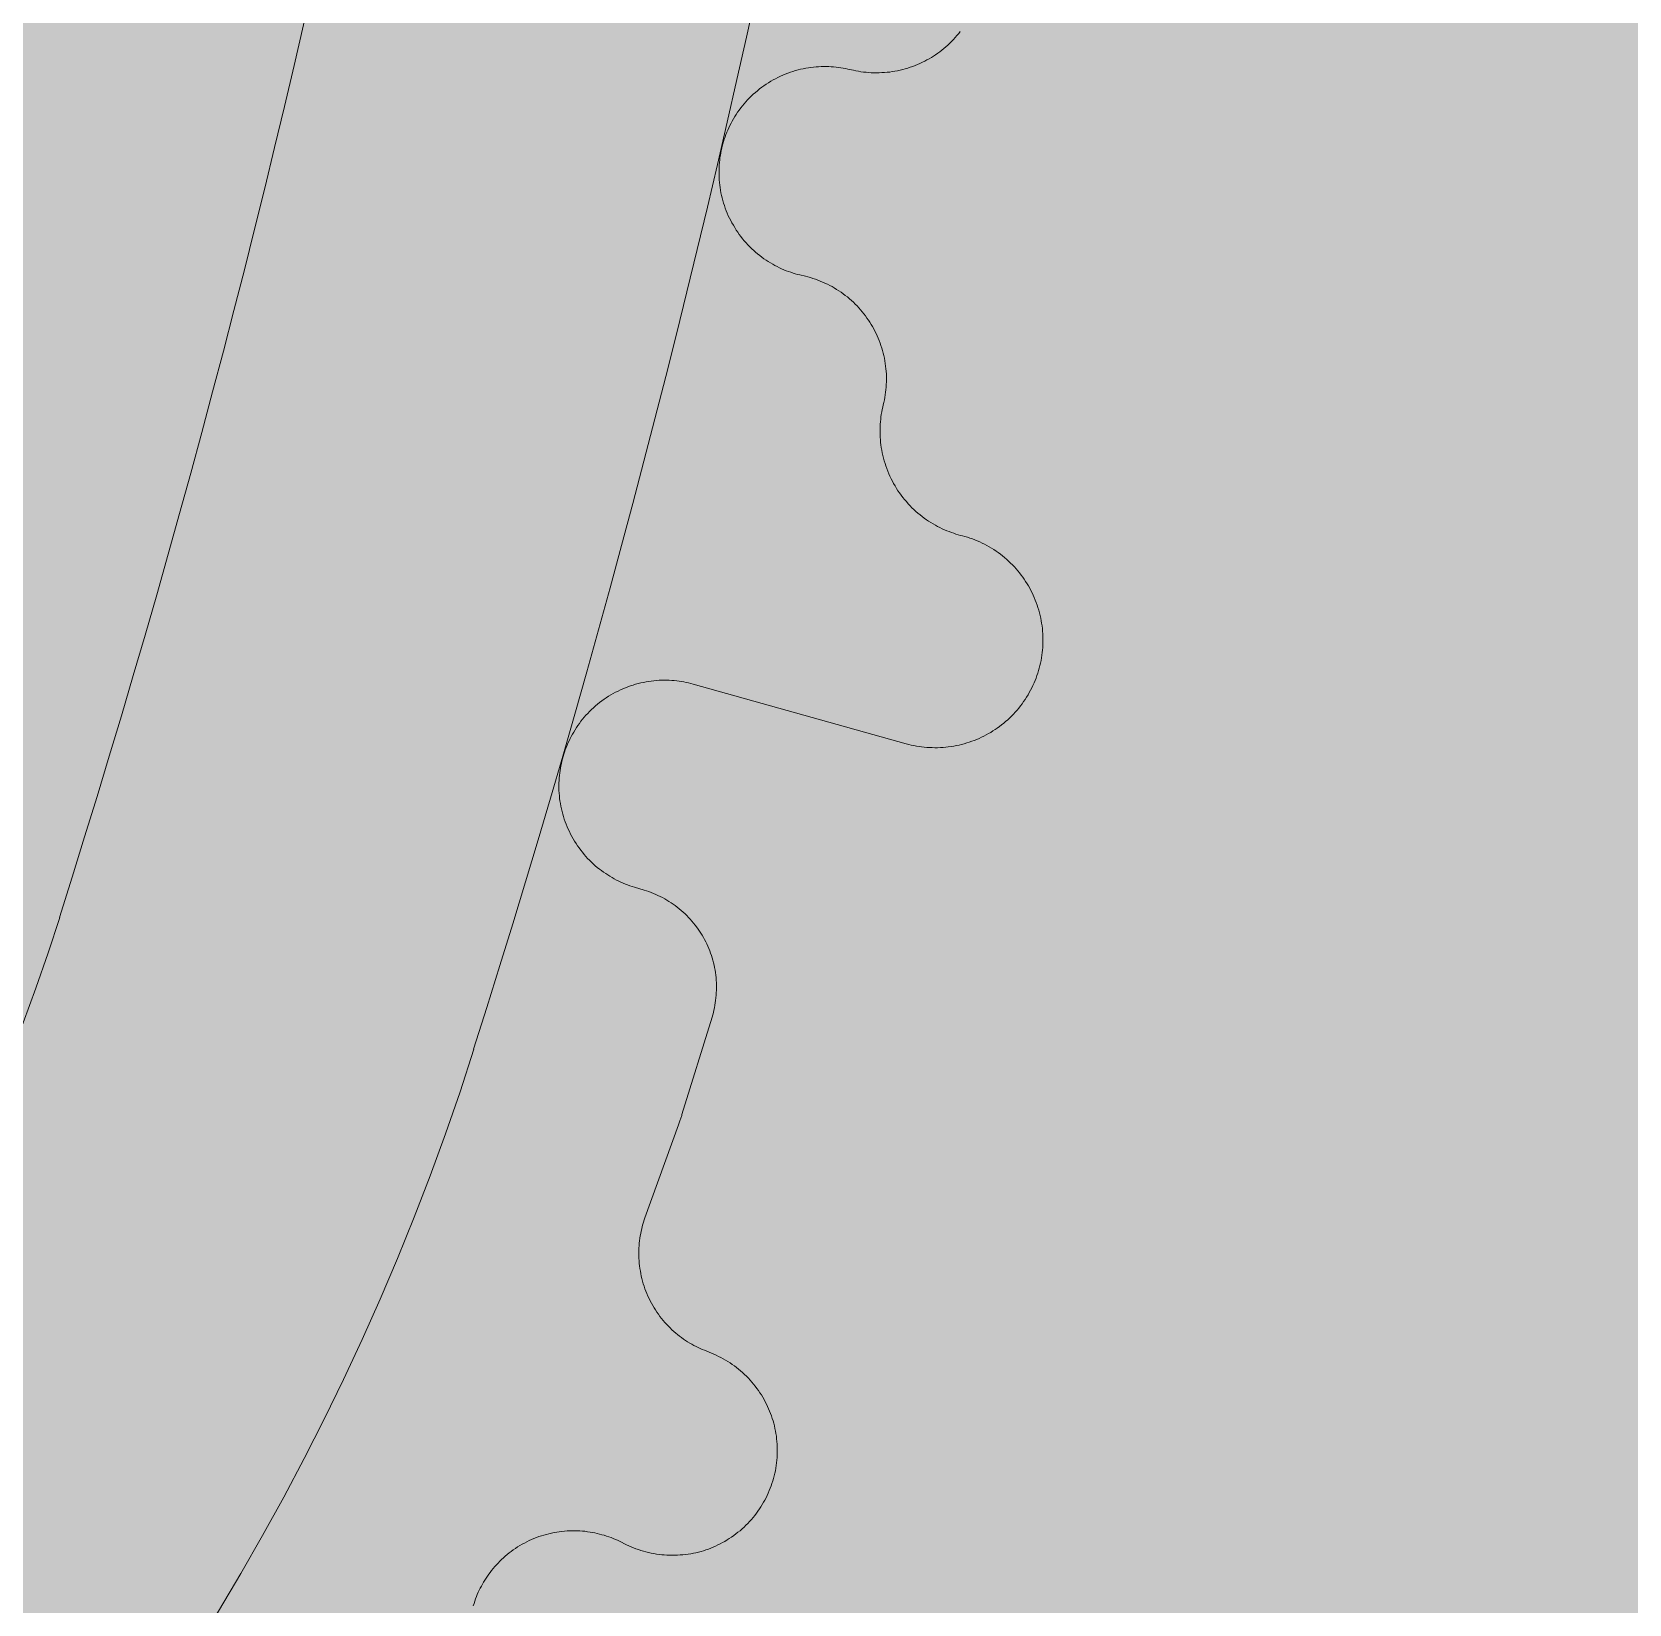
# Model space of a CAD drawing. Header units: millimetres. Extents: x 833941507 to 1669051331, y 817666127 to 1636299673.
# Drawn here: x 834548732.9 to 834548916.6, y 817985674.4 to 817985855.2 of the extents above; entities that cross this region are included whole.
import ezdxf

# ---------------------------------------------------------------- set-up
doc = ezdxf.new("R2010")
doc.units = ezdxf.units.MM
doc.header["$LTSCALE"] = 3
for name, color, linetype, lineweight in [('Hatch (LTC&CB)', 252, 'Continuous', 35), ('UAJ-23FLOR-h', 251, 'Continuous', 9), ('UAJ-42INFI', 1, 'Continuous', 18), ('UAJ-42INFI-h', 251, 'Continuous', 9)]:
    doc.layers.add(name, color=color, linetype=linetype, lineweight=lineweight)
doc.layers.add('UAJ-00XREF', color=7, linetype='Continuous')

# ---------------------------------------------------------------- blocks, each defined once
blk = doc.blocks.new('GBP-LTC-LB01')
at = {"layer": 'UAJ-23FLOR-h'}
h = blk.add_hatch(dxfattribs=at)
h.set_pattern_fill('EARTH,_O', color=256, scale=180, angle=45)
h.set_pattern_definition([(48.9989, (834576001.8, 818046085.3), (-112.727, 1612.5107), [1143, -1143]), (48.9989, (834575678.3, 818046366.6), (-112.727, 1612.5107), [1143, -1143]), (48.9989, (834575354.8, 818046647.8), (-112.727, 1612.5107), [1143, -1143]), (138.9989, (834575340.7, 818046849.3), (-1612.5107, -112.727), [1143, -1143]), (138.9989, (834575621.9, 818047172.8), (-1612.5107, -112.727), [1143, -1143]), (138.9989, (834575903.1, 818047496.3), (-1612.5107, -112.727), [1143, -1143])])
h.paths.add_polyline_path([(834572173.05, 818200349.17), (834310583.74, 818182062.08), (834331502.24, 817882831.69), (834364939.69, 817885169.23), (834473095.7, 818011283.6), (834480533.7, 818020120.4), (834485095.05, 818025709.55), (834491375.7, 818033619), (834497063.4, 818041013), (834493145.8, 818043678.7), (834512788.5, 818074029.25), (834518712.45, 818083675.25), (834526231.3, 818096325.1), (834534646.05, 818111073.05), (834545956, 818131981.3), (834557204.6, 818154198.8), (834564040, 818168496.8), (834570941.16, 818183576.43), (834578367.8, 818200696.3)])
h.paths.add_polyline_path([(834382131.31, 817956469.98), (834418268.73, 817958996.07), (834422062.41, 817963855.9), (834428403.04, 817964299.38), (834467239.2, 818010695.58), (834466445.21, 818021738.79), (834476097.72, 818035709.03), (834485267.1, 818048983.2), (834487014.89, 818051460.43), (834497268.33, 818067303.42), (834492893.38, 818129890.09), (834448056.59, 818126755.66), (834416896.58, 818105052.11), (834382061.37, 818080788.99), (834386167.45, 818022059.16), (834377588.38, 818021459.47)], flags=16)
edge = h.paths.add_edge_path(flags=16)
edge.add_line((834540292.29, 818142076.07), (834533466.32, 818141614.13))
edge.add_line((834533466.32, 818141614.13), (834523258.01, 818143862.71))
edge.add_line((834523258.01, 818143862.71), (834525896.87, 818155838.93))
edge.add_arc((834558382.43, 818267025.45), 115835.02, 237.2183981, 253.7131266, ccw=False)
edge.add_line((834495664.92, 818169638.25), (834498267.59, 818132356.98))
edge.add_line((834498267.59, 818132356.98), (834496346.42, 818130135.01))
edge.add_line((834496346.42, 818130135.01), (834492879.88, 818129892.67))
edge.add_line((834492879.88, 818129892.67), (834494229.58, 818110587.62))
edge.add_line((834494229.58, 818110587.62), (834496326.13, 818110708.38))
edge.add_line((834496326.13, 818110708.38), (834498420.21, 818080753.55))
edge.add_line((834498420.21, 818080753.55), (834498046.12, 818080727.4))
edge.add_line((834498046.12, 818080727.4), (834498254.52, 818077746.38))
edge.add_line((834498254.52, 818077746.38), (834503061.09, 818078082.4))
edge.add_line((834503061.09, 818078082.4), (834504979.52, 818081212.1))
edge.add_line((834504979.52, 818081212.1), (834509429.02, 818088470.93))
edge.add_line((834509429.02, 818088470.93), (834515217.16, 818097913.59))
edge.add_line((834515217.16, 818097913.59), (834526067.43, 818116415.54))
edge.add_line((834526067.43, 818116415.54), (834532489.2, 818127888.68))
edge.add_line((834532489.2, 818127888.68), (834534830.9, 818132146.3))
edge.add_line((834534830.9, 818132146.3), (834540292.29, 818142076.07))
h = blk.add_hatch(dxfattribs=at)
h.set_pattern_fill('EARTH,_O', color=256, scale=180, angle=45)
h.set_pattern_definition([(45.0000001, (-1082349.7, 54794.9), (-3e-06, 1616.4461018), [1143, -1143]), (45.0000001, (-1082652.8, 55098), (-3e-06, 1616.4461018), [1143, -1143]), (45.0000001, (-1082955.9, 55401.1), (-3e-06, 1616.4461018), [1143, -1143]), (135.0000001, (-1082955.9, 55603.1), (-1616.4461018, -3e-06), [1143, -1143]), (135.0000001, (-1082652.8, 55906.2), (-1616.4461018, -3e-06), [1143, -1143]), (135.0000001, (-1082349.7, 56209.3), (-1616.4461018, -3e-06), [1143, -1143])])
h.paths.add_polyline_path([(834669469.25, 818015499.17), (834651080.82, 818014213.79), (834651091.33, 818014066.03), (834669479.76, 818015351.52)], flags=16)
edge = h.paths.add_edge_path()
edge.add_arc((834611763.61, 818123015.07), 22001.28, 94.000719, 118.688683)
edge.add_line((834601201.89, 818142315.5), (834593918.34, 818141228.38))
edge.add_arc((834611768.4, 818123014.03), 25502.69, 93.997159, 134.421275, ccw=False)
edge.add_line((834609990.68, 818148454.69), (834618164.36, 818149025.84))
edge.add_line((834618164.36, 818149025.84), (834618408.29, 818145534.91))
edge.add_line((834618408.29, 818145534.91), (834616365.41, 818145392.16))
edge.add_line((834616365.41, 818145392.16), (834616609.39, 818141900.69))
edge.add_line((834616609.39, 818141900.69), (834611621.55, 818141552.15))
edge.add_line((834611621.55, 818141552.15), (834611377.61, 818145043.07))
edge.add_line((834611377.61, 818145043.07), (834610228.61, 818144962.74))
h.paths.add_polyline_path([(834673232.94, 818197365.88), (834607546.49, 818192773.89), (834599172.5, 818174435.3), (834588349.1, 818152374.5), (834578621.55, 818133890.65), (834568418.3, 818115665.3), (834556456.7, 818095618.3), (834546606.4, 818080041.6), (834532219.3, 818058623.75), (834523692.15, 818046595.75), (834515683.5, 818035708.5), (834508244.2, 818025929.9), (834500656.3, 818016266.1), (834489786.8, 818002934.1), (834483448.3, 817995421.3), (834478637.6, 817989841.7), (834458453.75, 817967379.3), (834441506.5, 817949096.36), (834383075.75, 817886437.08), (834482026.69, 817893354.51), (834551919.04, 817920008.6), (834634905.13, 817930637.13), (834634023, 817939309.35), (834633770.07, 817941795.89), (834633577.69, 817943687.02), (834508697.04, 817930983.61), (834507053.46, 817930191.44), (834506409.46, 817939426.96), (834507656.94, 817945566.73), (834503417.08, 818006767.03), (834503064.37, 818011762.67), (834514052.91, 818025791.94), (834520784.65, 818034889.35), (834526318.86, 818042436.94), (834532381.69, 818050705.63), (834536345.72, 818056472.68), (834542258.41, 818065225.62), (834550405.86, 818077286.91), (834561579, 818095001.96), (834574522.66, 818117080.03), (834587768.88, 818140310.21), (834609774.13, 818143594.98), (834610001.97, 818140335.89), (834634252.54, 818142031.47), (834636806.9, 818105492.47), (834642791.48, 818105913.75), (834646278.56, 818056032.58), (834640293.17, 818055614.16), (834643382.34, 818011424.91), (834641138.41, 818011267.96), (834645775.78, 817944927.87), (834639048.36, 817944243.52), (834640362.12, 817931328.11), (834651070.39, 817932706.91), (834650587.67, 817936476.13), (834685105.74, 817940896.86), (834685588.46, 817937127.64), (834691373.79, 817937868.57)])
blk = doc.blocks.new('inf_010')
at = {"layer": 'UAJ-42INFI'}
for points in [[(889561293.77, 757795044.72), (889561293.57, 757795044.5), (889561293.36, 757795044.28), (889561293.14, 757795044.06), (889561292.92, 757795043.86), (889561292.7, 757795043.65), (889561292.47, 757795043.46), (889561292.24, 757795043.27), (889561292, 757795043.08), (889561291.76, 757795042.91), (889561291.52, 757795042.73), (889561291.27, 757795042.57), (889561291.02, 757795042.41), (889561290.76, 757795042.26), (889561290.51, 757795042.12), (889561290.25, 757795041.98), (889561289.99, 757795041.85), (889561289.72, 757795041.72), (889561289.45, 757795041.6), (889561289.17, 757795041.49), (889561288.89, 757795041.38), (889561288.61, 757795041.28), (889561288.32, 757795041.19), (889561288.03, 757795041.1), (889561287.74, 757795041.02), (889561287.45, 757795040.95), (889561287.15, 757795040.88), (889561286.86, 757795040.82), (889561286.56, 757795040.77), (889561286.25, 757795040.73), (889561285.95, 757795040.69), (889561285.65, 757795040.66), (889561285.35, 757795040.64), (889561285.04, 757795040.63), (889561284.74, 757795040.62), (889561284.43, 757795040.63), (889561284.13, 757795040.64), (889561283.83, 757795040.65), (889561283.53, 757795040.68), (889561283.23, 757795040.71), (889561282.93, 757795040.75), (889561282.64, 757795040.8), (889561282.34, 757795040.85), (889561282.05, 757795040.91), (889561281.77, 757795040.98), (889561281.48, 757795041.05), (889561281.2, 757795041.13)], [(889561280.56, 757795041.32), (889561280.3, 757795041.39), (889561280.04, 757795041.46), (889561279.77, 757795041.53), (889561279.5, 757795041.58), (889561279.23, 757795041.64), (889561278.95, 757795041.68), (889561278.67, 757795041.72), (889561278.39, 757795041.76), (889561278.1, 757795041.78), (889561277.81, 757795041.8), (889561277.52, 757795041.82), (889561277.23, 757795041.82), (889561276.94, 757795041.82), (889561276.64, 757795041.82), (889561276.34, 757795041.8), (889561276.05, 757795041.78), (889561275.75, 757795041.75), (889561275.45, 757795041.71), (889561275.15, 757795041.67), (889561274.85, 757795041.62), (889561274.55, 757795041.56), (889561274.25, 757795041.49), (889561273.95, 757795041.41), (889561273.65, 757795041.33), (889561273.35, 757795041.24), (889561273.06, 757795041.14), (889561272.77, 757795041.03), (889561272.48, 757795040.92), (889561272.19, 757795040.79), (889561271.9, 757795040.67), (889561271.62, 757795040.53), (889561271.35, 757795040.38), (889561271.07, 757795040.23), (889561270.8, 757795040.07), (889561270.54, 757795039.91), (889561270.28, 757795039.74), (889561270.02, 757795039.56), (889561269.77, 757795039.38), (889561269.52, 757795039.19), (889561269.28, 757795038.99), (889561269.05, 757795038.79), (889561268.82, 757795038.58), (889561268.6, 757795038.37), (889561268.38, 757795038.15), (889561268.17, 757795037.93), (889561267.97, 757795037.71), (889561267.77, 757795037.48), (889561267.58, 757795037.25), (889561267.4, 757795037.01), (889561267.22, 757795036.77), (889561267.05, 757795036.53), (889561266.89, 757795036.28), (889561266.73, 757795036.03), (889561266.58, 757795035.79), (889561266.44, 757795035.53), (889561266.3, 757795035.28), (889561266.17, 757795035.03), (889561266.05, 757795034.77), (889561265.94, 757795034.52), (889561265.83, 757795034.26), (889561265.73, 757795034), (889561265.63, 757795033.75), (889561265.54, 757795033.49), (889561265.46, 757795033.24), (889561265.39, 757795032.98), (889561265.32, 757795032.72), (889561265.25, 757795032.45), (889561265.19, 757795032.18), (889561265.14, 757795031.91), (889561265.09, 757795031.63), (889561265.04, 757795031.35), (889561265.01, 757795031.07), (889561264.98, 757795030.79), (889561264.96, 757795030.5), (889561264.94, 757795030.21), (889561264.93, 757795029.92), (889561264.93, 757795029.62), (889561264.93, 757795029.33), (889561264.94, 757795029.03), (889561264.96, 757795028.73), (889561264.99, 757795028.43), (889561265.02, 757795028.13), (889561265.07, 757795027.83), (889561265.12, 757795027.53), (889561265.17, 757795027.23), (889561265.24, 757795026.93), (889561265.31, 757795026.63), (889561265.39, 757795026.33), (889561265.48, 757795026.03), (889561265.58, 757795025.74), (889561265.68, 757795025.44), (889561265.79, 757795025.15), (889561265.91, 757795024.86), (889561266.04, 757795024.58), (889561266.18, 757795024.3), (889561266.32, 757795024.02), (889561266.47, 757795023.74), (889561266.62, 757795023.47), (889561266.78, 757795023.2), (889561266.95, 757795022.94), (889561267.13, 757795022.68), (889561267.31, 757795022.43), (889561267.5, 757795022.18), (889561267.69, 757795021.94), (889561267.89, 757795021.71), (889561268.1, 757795021.47), (889561268.31, 757795021.25), (889561268.52, 757795021.03), (889561268.74, 757795020.82), (889561268.96, 757795020.61), (889561269.19, 757795020.41), (889561269.42, 757795020.22), (889561269.66, 757795020.04), (889561269.9, 757795019.86), (889561270.14, 757795019.69), (889561270.38, 757795019.52), (889561270.63, 757795019.36), (889561270.87, 757795019.21), (889561271.12, 757795019.07), (889561271.37, 757795018.93), (889561271.63, 757795018.8), (889561271.88, 757795018.67), (889561272.14, 757795018.56), (889561272.39, 757795018.45), (889561272.65, 757795018.34), (889561272.9, 757795018.25), (889561273.16, 757795018.15), (889561273.41, 757795018.07)], [(889561281.2, 757795041.13), (889561280.56, 757795041.32)], [(889561273.41, 757795018.07), (889561274.05, 757795017.87)], [(889561274.05, 757795017.87), (889561274.33, 757795017.78), (889561274.61, 757795017.68), (889561274.88, 757795017.57), (889561275.16, 757795017.46), (889561275.43, 757795017.34), (889561275.7, 757795017.21), (889561275.97, 757795017.07), (889561276.23, 757795016.93), (889561276.5, 757795016.78), (889561276.76, 757795016.63), (889561277.01, 757795016.47), (889561277.26, 757795016.3), (889561277.51, 757795016.12), (889561277.76, 757795015.94), (889561278, 757795015.75), (889561278.23, 757795015.56), (889561278.46, 757795015.36), (889561278.69, 757795015.16), (889561278.91, 757795014.95), (889561279.12, 757795014.73), (889561279.33, 757795014.51), (889561279.53, 757795014.28), (889561279.73, 757795014.05), (889561279.92, 757795013.82), (889561280.1, 757795013.58), (889561280.28, 757795013.34), (889561280.45, 757795013.09), (889561280.61, 757795012.85), (889561280.77, 757795012.59), (889561280.92, 757795012.34), (889561281.06, 757795012.08), (889561281.2, 757795011.82), (889561281.33, 757795011.56), (889561281.46, 757795011.29), (889561281.58, 757795011.02), (889561281.69, 757795010.75), (889561281.79, 757795010.47), (889561281.89, 757795010.19), (889561281.99, 757795009.9), (889561282.07, 757795009.61), (889561282.15, 757795009.32), (889561282.23, 757795009.03), (889561282.29, 757795008.73), (889561282.35, 757795008.44), (889561282.4, 757795008.14), (889561282.44, 757795007.84), (889561282.48, 757795007.53), (889561282.5, 757795007.23), (889561282.52, 757795006.93), (889561282.54, 757795006.62), (889561282.54, 757795006.32), (889561282.54, 757795006.01), (889561282.53, 757795005.71), (889561282.51, 757795005.41), (889561282.49, 757795005.11), (889561282.45, 757795004.81), (889561282.41, 757795004.51), (889561282.37, 757795004.21), (889561282.31, 757795003.92), (889561282.25, 757795003.63), (889561282.18, 757795003.34), (889561282.11, 757795003.05), (889561282.03, 757795002.77), (889561281.94, 757795002.49)], [(889561281.94, 757795002.49), (889561281.86, 757795002.23), (889561281.78, 757795001.96), (889561281.71, 757795001.69), (889561281.64, 757795001.42), (889561281.58, 757795001.14), (889561281.53, 757795000.86), (889561281.48, 757795000.58), (889561281.44, 757795000.29), (889561281.4, 757795000), (889561281.37, 757794999.71), (889561281.35, 757794999.42), (889561281.34, 757794999.12), (889561281.33, 757794998.82), (889561281.33, 757794998.52), (889561281.33, 757794998.21), (889561281.35, 757794997.91), (889561281.37, 757794997.6), (889561281.4, 757794997.3), (889561281.44, 757794996.99), (889561281.48, 757794996.68), (889561281.54, 757794996.38), (889561281.6, 757794996.07), (889561281.67, 757794995.76), (889561281.74, 757794995.46), (889561281.83, 757794995.15), (889561281.92, 757794994.85), (889561282.02, 757794994.55), (889561282.13, 757794994.25), (889561282.25, 757794993.96), (889561282.37, 757794993.66), (889561282.5, 757794993.37), (889561282.64, 757794993.09), (889561282.79, 757794992.8), (889561282.94, 757794992.52), (889561283.1, 757794992.25), (889561283.27, 757794991.98), (889561283.45, 757794991.71), (889561283.63, 757794991.45), (889561283.81, 757794991.2), (889561284.01, 757794990.95), (889561284.2, 757794990.7), (889561284.41, 757794990.46), (889561284.62, 757794990.23), (889561284.83, 757794990.01), (889561285.05, 757794989.79), (889561285.28, 757794989.57), (889561285.5, 757794989.37), (889561285.74, 757794989.17), (889561285.97, 757794988.97), (889561286.21, 757794988.79), (889561286.45, 757794988.61), (889561286.7, 757794988.43), (889561286.95, 757794988.27), (889561287.19, 757794988.11), (889561287.45, 757794987.96), (889561287.7, 757794987.81), (889561287.96, 757794987.67), (889561288.21, 757794987.54), (889561288.47, 757794987.42), (889561288.73, 757794987.3), (889561288.99, 757794987.19), (889561289.24, 757794987.09), (889561289.5, 757794986.99), (889561289.76, 757794986.9)], [(889561289.97, 757794986.83), (889561290.25, 757794986.73), (889561290.53, 757794986.63), (889561290.81, 757794986.51), (889561291.09, 757794986.39), (889561291.37, 757794986.26), (889561291.64, 757794986.13), (889561291.91, 757794985.99), (889561292.18, 757794985.84), (889561292.44, 757794985.68), (889561292.7, 757794985.52), (889561292.96, 757794985.35), (889561293.21, 757794985.17), (889561293.46, 757794984.99), (889561293.71, 757794984.8), (889561293.95, 757794984.61), (889561294.19, 757794984.41), (889561294.42, 757794984.2), (889561294.64, 757794983.99), (889561294.86, 757794983.77), (889561295.07, 757794983.54), (889561295.28, 757794983.32), (889561295.48, 757794983.08), (889561295.68, 757794982.84), (889561295.87, 757794982.6), (889561296.05, 757794982.36), (889561296.23, 757794982.11), (889561296.4, 757794981.85), (889561296.56, 757794981.6), (889561296.72, 757794981.34), (889561296.86, 757794981.08), (889561297.01, 757794980.81), (889561297.14, 757794980.55), (889561297.27, 757794980.28), (889561297.39, 757794980), (889561297.51, 757794979.72), (889561297.62, 757794979.44), (889561297.72, 757794979.16), (889561297.82, 757794978.87), (889561297.91, 757794978.58), (889561297.99, 757794978.28), (889561298.06, 757794977.98), (889561298.13, 757794977.68), (889561298.19, 757794977.38), (889561298.25, 757794977.08), (889561298.29, 757794976.77), (889561298.33, 757794976.46), (889561298.36, 757794976.16), (889561298.38, 757794975.85), (889561298.4, 757794975.54), (889561298.41, 757794975.23), (889561298.41, 757794974.92), (889561298.4, 757794974.61), (889561298.38, 757794974.3), (889561298.36, 757794973.99), (889561298.33, 757794973.69), (889561298.29, 757794973.38), (889561298.24, 757794973.08), (889561298.19, 757794972.78), (889561298.13, 757794972.48), (889561298.06, 757794972.18), (889561297.99, 757794971.89), (889561297.91, 757794971.6), (889561297.82, 757794971.31), (889561297.72, 757794971.03), (889561297.62, 757794970.75), (889561297.51, 757794970.47), (889561297.4, 757794970.19), (889561297.28, 757794969.92), (889561297.14, 757794969.64), (889561297.01, 757794969.37), (889561296.86, 757794969.1), (889561296.71, 757794968.83), (889561296.55, 757794968.57), (889561296.39, 757794968.31), (889561296.22, 757794968.06), (889561296.04, 757794967.8), (889561295.85, 757794967.56), (889561295.66, 757794967.31), (889561295.46, 757794967.07), (889561295.26, 757794966.84), (889561295.05, 757794966.61), (889561294.84, 757794966.39), (889561294.62, 757794966.17), (889561294.39, 757794965.96), (889561294.16, 757794965.75), (889561293.93, 757794965.55), (889561293.69, 757794965.36), (889561293.44, 757794965.17), (889561293.2, 757794964.99), (889561292.94, 757794964.82), (889561292.69, 757794964.65), (889561292.43, 757794964.49), (889561292.17, 757794964.34), (889561291.91, 757794964.19), (889561291.64, 757794964.05), (889561291.38, 757794963.92), (889561291.1, 757794963.79), (889561290.83, 757794963.67), (889561290.55, 757794963.56), (889561290.27, 757794963.45), (889561289.98, 757794963.35), (889561289.69, 757794963.26), (889561289.4, 757794963.17), (889561289.1, 757794963.09), (889561288.8, 757794963.02), (889561288.5, 757794962.95), (889561288.2, 757794962.89), (889561287.9, 757794962.84), (889561287.59, 757794962.8), (889561287.28, 757794962.77), (889561286.97, 757794962.74), (889561286.66, 757794962.72), (889561286.36, 757794962.7), (889561286.05, 757794962.7), (889561285.74, 757794962.7), (889561285.43, 757794962.71), (889561285.12, 757794962.73), (889561284.81, 757794962.76), (889561284.51, 757794962.79), (889561284.2, 757794962.83), (889561283.9, 757794962.88), (889561283.6, 757794962.94), (889561283.3, 757794963), (889561283.01, 757794963.07), (889561282.71, 757794963.15), (889561282.42, 757794963.23), (889561282.14, 757794963.32), (889561281.86, 757794963.42)], [(889561289.76, 757794986.9), (889561289.97, 757794986.83)], [(889561257.89, 757794971.97), (889561257.63, 757794972.06), (889561257.38, 757794972.14), (889561257.11, 757794972.22), (889561256.85, 757794972.29), (889561256.58, 757794972.36), (889561256.3, 757794972.42), (889561256.03, 757794972.47), (889561255.75, 757794972.52), (889561255.46, 757794972.56), (889561255.18, 757794972.6), (889561254.89, 757794972.63), (889561254.6, 757794972.65), (889561254.3, 757794972.67), (889561254.01, 757794972.68), (889561253.71, 757794972.68), (889561253.41, 757794972.67), (889561253.11, 757794972.66), (889561252.81, 757794972.64), (889561252.5, 757794972.61), (889561252.2, 757794972.57), (889561251.9, 757794972.53), (889561251.6, 757794972.48), (889561251.29, 757794972.42), (889561250.99, 757794972.35), (889561250.69, 757794972.27), (889561250.39, 757794972.19), (889561250.09, 757794972.1), (889561249.8, 757794972), (889561249.5, 757794971.89), (889561249.21, 757794971.78), (889561248.93, 757794971.66), (889561248.64, 757794971.53), (889561248.36, 757794971.39), (889561248.08, 757794971.25), (889561247.81, 757794971.1), (889561247.54, 757794970.94), (889561247.27, 757794970.78), (889561247.01, 757794970.61), (889561246.76, 757794970.43), (889561246.51, 757794970.25), (889561246.26, 757794970.06), (889561246.02, 757794969.86), (889561245.79, 757794969.67), (889561245.56, 757794969.46), (889561245.34, 757794969.25), (889561245.12, 757794969.04), (889561244.91, 757794968.82), (889561244.71, 757794968.6), (889561244.52, 757794968.37), (889561244.33, 757794968.14), (889561244.14, 757794967.91), (889561243.97, 757794967.67), (889561243.8, 757794967.43), (889561243.64, 757794967.19), (889561243.48, 757794966.95), (889561243.33, 757794966.7), (889561243.19, 757794966.46), (889561243.05, 757794966.21), (889561242.93, 757794965.96), (889561242.8, 757794965.71), (889561242.69, 757794965.46), (889561242.58, 757794965.21), (889561242.48, 757794964.96), (889561242.38, 757794964.71), (889561242.29, 757794964.45), (889561242.21, 757794964.19), (889561242.13, 757794963.93), (889561242.06, 757794963.67), (889561241.99, 757794963.4), (889561241.92, 757794963.13), (889561241.87, 757794962.85), (889561241.81, 757794962.57), (889561241.77, 757794962.29), (889561241.73, 757794962), (889561241.7, 757794961.71), (889561241.67, 757794961.42), (889561241.66, 757794961.13), (889561241.64, 757794960.83), (889561241.64, 757794960.53), (889561241.64, 757794960.23), (889561241.65, 757794959.93), (889561241.67, 757794959.63), (889561241.7, 757794959.33), (889561241.73, 757794959.02), (889561241.77, 757794958.72), (889561241.82, 757794958.42), (889561241.88, 757794958.11), (889561241.94, 757794957.81), (889561242.02, 757794957.51), (889561242.1, 757794957.21), (889561242.19, 757794956.91), (889561242.28, 757794956.62), (889561242.39, 757794956.32), (889561242.5, 757794956.03), (889561242.62, 757794955.74), (889561242.74, 757794955.45), (889561242.88, 757794955.17), (889561243.02, 757794954.89), (889561243.17, 757794954.62), (889561243.32, 757794954.35), (889561243.48, 757794954.08), (889561243.65, 757794953.82), (889561243.83, 757794953.56), (889561244.01, 757794953.31), (889561244.19, 757794953.06), (889561244.38, 757794952.82), (889561244.58, 757794952.59), (889561244.78, 757794952.36), (889561244.99, 757794952.13), (889561245.2, 757794951.91), (889561245.42, 757794951.7), (889561245.64, 757794951.5), (889561245.87, 757794951.3), (889561246.09, 757794951.11), (889561246.33, 757794950.92), (889561246.56, 757794950.75), (889561246.8, 757794950.58), (889561247.04, 757794950.41), (889561247.28, 757794950.25), (889561247.52, 757794950.1), (889561247.77, 757794949.96), (889561248.01, 757794949.82), (889561248.26, 757794949.69), (889561248.51, 757794949.57), (889561248.76, 757794949.45), (889561249.01, 757794949.34), (889561249.26, 757794949.23), (889561249.51, 757794949.14)], [(889561281.86, 757794963.42), (889561257.89, 757794971.97)], [(889561249.51, 757794949.14), (889561250.61, 757794948.72)], [(889561250.61, 757794948.72), (889561250.87, 757794948.62), (889561251.13, 757794948.51), (889561251.39, 757794948.4), (889561251.65, 757794948.27), (889561251.9, 757794948.14), (889561252.15, 757794948.01), (889561252.4, 757794947.86), (889561252.65, 757794947.72), (889561252.9, 757794947.56), (889561253.14, 757794947.4), (889561253.37, 757794947.23), (889561253.61, 757794947.05), (889561253.83, 757794946.87), (889561254.06, 757794946.69), (889561254.28, 757794946.5), (889561254.49, 757794946.3), (889561254.7, 757794946.1), (889561254.91, 757794945.89), (889561255.11, 757794945.68), (889561255.3, 757794945.46), (889561255.49, 757794945.24), (889561255.67, 757794945.01), (889561255.85, 757794944.78), (889561256.02, 757794944.55), (889561256.18, 757794944.31), (889561256.34, 757794944.07), (889561256.49, 757794943.82), (889561256.63, 757794943.58), (889561256.77, 757794943.33), (889561256.9, 757794943.08), (889561257.03, 757794942.82), (889561257.15, 757794942.57), (889561257.26, 757794942.31), (889561257.36, 757794942.05), (889561257.46, 757794941.78), (889561257.56, 757794941.51), (889561257.65, 757794941.24), (889561257.73, 757794940.96), (889561257.8, 757794940.69), (889561257.87, 757794940.41), (889561257.93, 757794940.12), (889561257.98, 757794939.84), (889561258.03, 757794939.55), (889561258.07, 757794939.26), (889561258.1, 757794938.97), (889561258.13, 757794938.68), (889561258.15, 757794938.39), (889561258.16, 757794938.1), (889561258.16, 757794937.81), (889561258.16, 757794937.52), (889561258.15, 757794937.23), (889561258.13, 757794936.94), (889561258.11, 757794936.65), (889561258.07, 757794936.36), (889561258.03, 757794936.07), (889561257.99, 757794935.78), (889561257.93, 757794935.5), (889561257.87, 757794935.22), (889561257.81, 757794934.94), (889561257.73, 757794934.66), (889561257.65, 757794934.39), (889561257.57, 757794934.12), (889561257.48, 757794933.85), (889561257.38, 757794933.59)], [(889561257.38, 757794933.59), (889561253.15, 757794922.67)], [(889561253.11, 757794922.55), (889561252.86, 757794921.94)], [(889561253.15, 757794922.67), (889561253.11, 757794922.55)], [(889561252.68, 757794921.51), (889561248.08, 757794911.11)], [(889561252.86, 757794921.94), (889561252.78, 757794921.73), (889561252.68, 757794921.51)], [(889561248.08, 757794911.11), (889561247.98, 757794910.87), (889561247.88, 757794910.63), (889561247.79, 757794910.38), (889561247.7, 757794910.12), (889561247.61, 757794909.87), (889561247.53, 757794909.6), (889561247.46, 757794909.34), (889561247.39, 757794909.07), (889561247.33, 757794908.8), (889561247.27, 757794908.52), (889561247.22, 757794908.25), (889561247.18, 757794907.96), (889561247.14, 757794907.68), (889561247.11, 757794907.39), (889561247.09, 757794907.11), (889561247.07, 757794906.82), (889561247.06, 757794906.52), (889561247.06, 757794906.23), (889561247.06, 757794905.93), (889561247.07, 757794905.64), (889561247.09, 757794905.34), (889561247.12, 757794905.04), (889561247.15, 757794904.75), (889561247.19, 757794904.45), (889561247.24, 757794904.15), (889561247.29, 757794903.86), (889561247.36, 757794903.56), (889561247.43, 757794903.27), (889561247.51, 757794902.97), (889561247.59, 757794902.68), (889561247.69, 757794902.4), (889561247.79, 757794902.11), (889561247.9, 757794901.83), (889561248.01, 757794901.54), (889561248.13, 757794901.27), (889561248.26, 757794900.99), (889561248.4, 757794900.72), (889561248.54, 757794900.46), (889561248.69, 757794900.19), (889561248.84, 757794899.94), (889561249, 757794899.68), (889561249.17, 757794899.43), (889561249.34, 757794899.19), (889561249.52, 757794898.95), (889561249.7, 757794898.72), (889561249.89, 757794898.49), (889561250.08, 757794898.27), (889561250.28, 757794898.05), (889561250.48, 757794897.84), (889561250.68, 757794897.64), (889561250.89, 757794897.44), (889561251.1, 757794897.24), (889561251.32, 757794897.06), (889561251.54, 757794896.88), (889561251.76, 757794896.7), (889561251.98, 757794896.54), (889561252.21, 757794896.38), (889561252.44, 757794896.22), (889561252.66, 757794896.07), (889561252.9, 757794895.93), (889561253.13, 757794895.8), (889561253.36, 757794895.67), (889561253.59, 757794895.54), (889561253.83, 757794895.43)], [(889561254.63, 757794895.04), (889561254.9, 757794894.9), (889561255.16, 757794894.76), (889561255.42, 757794894.62), (889561255.67, 757794894.46), (889561255.93, 757794894.3), (889561256.18, 757794894.14), (889561256.43, 757794893.96), (889561256.67, 757794893.78), (889561256.91, 757794893.59), (889561257.15, 757794893.4), (889561257.38, 757794893.2), (889561257.6, 757794892.99), (889561257.82, 757794892.78), (889561258.04, 757794892.56), (889561258.25, 757794892.34), (889561258.45, 757794892.11), (889561258.65, 757794891.88), (889561258.84, 757794891.64), (889561259.03, 757794891.4), (889561259.21, 757794891.15), (889561259.38, 757794890.9), (889561259.55, 757794890.64), (889561259.71, 757794890.38), (889561259.86, 757794890.12), (889561260.01, 757794889.85), (889561260.15, 757794889.58), (889561260.28, 757794889.31), (889561260.4, 757794889.04), (889561260.52, 757794888.76), (889561260.63, 757794888.49), (889561260.73, 757794888.21), (889561260.83, 757794887.93), (889561260.92, 757794887.65), (889561261, 757794887.36), (889561261.07, 757794887.07), (889561261.14, 757794886.78), (889561261.2, 757794886.49), (889561261.26, 757794886.19), (889561261.3, 757794885.89), (889561261.34, 757794885.59), (889561261.37, 757794885.29), (889561261.4, 757794884.98), (889561261.41, 757794884.68), (889561261.42, 757794884.37), (889561261.42, 757794884.07), (889561261.42, 757794883.76), (889561261.4, 757794883.45), (889561261.38, 757794883.15), (889561261.35, 757794882.84), (889561261.31, 757794882.54), (889561261.26, 757794882.23), (889561261.21, 757794881.93), (889561261.15, 757794881.63), (889561261.08, 757794881.34), (889561261.01, 757794881.04), (889561260.92, 757794880.75), (889561260.83, 757794880.46), (889561260.74, 757794880.17), (889561260.63, 757794879.89), (889561260.52, 757794879.61), (889561260.4, 757794879.33), (889561260.28, 757794879.06), (889561260.15, 757794878.8), (889561260.02, 757794878.53), (889561259.87, 757794878.27), (889561259.73, 757794878.02), (889561259.57, 757794877.76), (889561259.41, 757794877.51), (889561259.24, 757794877.26), (889561259.06, 757794877.02), (889561258.88, 757794876.78), (889561258.69, 757794876.54), (889561258.49, 757794876.31), (889561258.29, 757794876.08), (889561258.08, 757794875.86), (889561257.87, 757794875.64), (889561257.65, 757794875.42), (889561257.42, 757794875.22), (889561257.19, 757794875.01), (889561256.96, 757794874.82), (889561256.72, 757794874.63), (889561256.47, 757794874.44), (889561256.22, 757794874.27), (889561255.97, 757794874.1), (889561255.71, 757794873.93), (889561255.45, 757794873.77), (889561255.18, 757794873.62), (889561254.91, 757794873.48), (889561254.64, 757794873.34), (889561254.37, 757794873.21), (889561254.09, 757794873.09), (889561253.82, 757794872.98), (889561253.54, 757794872.87), (889561253.26, 757794872.77), (889561252.97, 757794872.68), (889561252.69, 757794872.59), (889561252.41, 757794872.52), (889561252.12, 757794872.44), (889561251.83, 757794872.38), (889561251.53, 757794872.32), (889561251.24, 757794872.27), (889561250.94, 757794872.23), (889561250.64, 757794872.19), (889561250.34, 757794872.16), (889561250.03, 757794872.14), (889561249.73, 757794872.13), (889561249.42, 757794872.13), (889561249.12, 757794872.13), (889561248.81, 757794872.14), (889561248.51, 757794872.16), (889561248.2, 757794872.18), (889561247.89, 757794872.21), (889561247.59, 757794872.26), (889561247.29, 757794872.31), (889561246.99, 757794872.36), (889561246.69, 757794872.43), (889561246.39, 757794872.5), (889561246.09, 757794872.58), (889561245.8, 757794872.66), (889561245.51, 757794872.76), (889561245.23, 757794872.86), (889561244.94, 757794872.96), (889561244.66, 757794873.08), (889561244.39, 757794873.2), (889561244.12, 757794873.32), (889561243.85, 757794873.46), (889561243.59, 757794873.6), (889561243.33, 757794873.74)], [(889561253.83, 757794895.43), (889561254.63, 757794895.04)], [(889561242.56, 757794874.19), (889561242.33, 757794874.32), (889561242.1, 757794874.44), (889561241.86, 757794874.56), (889561241.62, 757794874.68), (889561241.37, 757794874.79), (889561241.12, 757794874.9), (889561240.86, 757794875), (889561240.6, 757794875.09), (889561240.34, 757794875.18), (889561240.07, 757794875.27), (889561239.8, 757794875.35), (889561239.53, 757794875.42), (889561239.25, 757794875.49), (889561238.97, 757794875.55), (889561238.68, 757794875.61), (889561238.39, 757794875.66), (889561238.11, 757794875.7), (889561237.81, 757794875.73), (889561237.52, 757794875.76), (889561237.22, 757794875.78), (889561236.93, 757794875.79), (889561236.63, 757794875.8), (889561236.33, 757794875.8), (889561236.03, 757794875.79), (889561235.73, 757794875.77), (889561235.43, 757794875.75), (889561235.13, 757794875.72), (889561234.83, 757794875.68), (889561234.53, 757794875.63), (889561234.23, 757794875.57), (889561233.93, 757794875.51), (889561233.64, 757794875.44), (889561233.34, 757794875.37), (889561233.05, 757794875.28), (889561232.76, 757794875.19), (889561232.48, 757794875.09), (889561232.19, 757794874.99), (889561231.91, 757794874.87), (889561231.64, 757794874.75), (889561231.36, 757794874.63), (889561231.09, 757794874.49), (889561230.83, 757794874.36), (889561230.57, 757794874.21), (889561230.31, 757794874.06), (889561230.06, 757794873.9), (889561229.81, 757794873.74), (889561229.57, 757794873.57), (889561229.34, 757794873.4), (889561229.11, 757794873.22), (889561228.88, 757794873.04), (889561228.66, 757794872.86), (889561228.45, 757794872.67), (889561228.24, 757794872.47), (889561228.04, 757794872.28), (889561227.84, 757794872.07), (889561227.65, 757794871.87), (889561227.47, 757794871.66), (889561227.29, 757794871.45), (889561227.12, 757794871.24), (889561226.95, 757794871.03), (889561226.79, 757794870.81), (889561226.64, 757794870.59), (889561226.49, 757794870.37), (889561226.35, 757794870.15), (889561226.21, 757794869.93), (889561226.08, 757794869.7), (889561225.95, 757794869.47), (889561225.82, 757794869.23), (889561225.7, 757794868.99), (889561225.59, 757794868.74), (889561225.48, 757794868.49), (889561225.37, 757794868.23), (889561225.27, 757794867.97)], [(889561243.33, 757794873.74), (889561242.56, 757794874.19)]]:
    blk.add_lwpolyline(points, dxfattribs=at)
blk = doc.blocks.new('3A35X-MADL-P-LT-B01-0')
at = {"layer": 'UAJ-42INFI'}
for points in [[(834547988.92, 817988885.18, 0.368772), (834547946.07, 817988836.4), (834547902.93, 817985776.92, 0.475055), (834548259.28, 817985478.04), (834548554.23, 817985534.48, 0.275066), (834548783.73, 817985738.18)], [(834547996.07, 817988835.69), (834547952.92, 817985776.21, 0.475055), (834548249.89, 817985527.14), (834548544.83, 817985583.59, 0.275066), (834548736.08, 817985753.34, 0.275066)]]:
    blk.add_lwpolyline(points, format="xyb", dxfattribs=at)
for radius in [1350, 1300]:
    blk.add_arc((834547497.22, 817986147.46), radius, 342.3524, 9.59028, dxfattribs=at)
at = {"layer": 'UAJ-42INFI-h'}
blk.add_lwpolyline([(834548201.81, 817988658.19, 0.308281), (834548045.39, 817988787.11), (834548002.92, 817985775.51, 0.475055), (834548240.49, 817985576.25), (834548535.44, 817985632.7, 0.294947), (834548692.7, 817985782.33, 0.116476), (834548729.75, 817986355.72, 0.029016), (834548201.81, 817988658.19)], format="xyb", dxfattribs=at)
at = {"rotation": 3.998908525164564}
blk.add_blockref('inf_010', (-0.01, 0.01), dxfattribs=at)

msp = doc.modelspace()

# ---------------------------------------------------------------- hatches: boundary and pattern name
at = {"layer": 'Hatch (LTC&CB)'}
h = msp.add_hatch(dxfattribs=at)
h.set_pattern_fill('ANSI38', color=256, scale=100)
h.set_pattern_definition([(318.99984, (834479093.73, 818230174.15), (208.29942, 239.6197), []), (48.99984, (834479093.73, 818230174.15), (176.97914, 687.53882), [793.75, -476.25])])
edge = h.paths.add_edge_path()
edge.add_line((834601196.19, 818142314.52), (834603754.26, 818142696.37))
edge.add_line((834603754.26, 818142696.37), (834603901.9, 818141707.33))
edge.add_line((834603901.9, 818141707.33), (834603810.47, 818141693.69))
edge.add_arc((834611763.29, 818123016.36), 20300, 113.064358, 141.357581)
edge.add_line((834595907.81, 818135692.86), (834595395.45, 818135656.86))
edge.add_line((834595395.45, 818135656.86), (834583111.72, 818114341.03))
edge.add_line((834583111.72, 818114341.03), (834578121.58, 818106513.89))
edge.add_line((834578121.58, 818106513.89), (834575731.65, 818102809.5))
edge.add_line((834575731.65, 818102809.5), (834574387.45, 818100725.98))
edge.add_line((834574387.45, 818100725.98), (834573113.98, 818098752.1))
edge.add_line((834573113.98, 818098752.1), (834573145.25, 818098730.65))
edge.add_line((834573145.25, 818098730.65), (834569989.11, 818093770.2))
edge.add_line((834569989.11, 818093770.2), (834566535, 818088385.68))
edge.add_line((834566535, 818088385.68), (834566514.09, 818088398.3))
edge.add_line((834566514.09, 818088398.3), (834558743.61, 818076256.63))
edge.add_line((834558743.61, 818076256.63), (834557653.4, 818074495.71))
edge.add_line((834557653.4, 818074495.71), (834553498.92, 818068288.56))
edge.add_line((834553498.92, 818068288.56), (834548580.86, 818060932.13))
edge.add_line((834548580.86, 818060932.13), (834544328.26, 818054726.34))
edge.add_line((834544328.26, 818054726.34), (834544332.15, 818054704.66))
edge.add_line((834544332.15, 818054704.66), (834540324.6, 818048716.69))
edge.add_line((834540324.6, 818048716.69), (834541041.32, 818048232.54))
edge.add_line((834541041.32, 818048232.54), (834540089.73, 818046823.83))
edge.add_line((834540089.73, 818046823.83), (834539737.55, 818047061.73))
edge.add_line((834539737.55, 818047061.73), (834533115.75, 818038377.74))
edge.add_line((834533115.75, 818038377.74), (834515220.96, 818015146.63))
edge.add_arc((834538026.01, 818000636.26), 27030, 147.532263, 176.187088)
edge.add_line((834511055.84, 818002433.72), (834511444.99, 817996891.23))
edge.add_line((834511444.99, 817996891.23), (834511474.11, 817996474.65))
edge.add_line((834511474.11, 817996474.65), (834508641.22, 817996276.61))
edge.add_line((834508641.22, 817996276.61), (834508910.68, 817992422.05))
edge.add_line((834508910.68, 817992422.05), (834511353.38, 817992955.96))
edge.add_line((834511353.38, 817992955.96), (834513357.66, 817964213.01))
edge.add_line((834513357.66, 817964213.01), (834513308.95, 817964209.6))
edge.add_line((834513308.95, 817964209.6), (834513879.4, 817955918.75))
edge.add_line((834513879.4, 817955918.75), (834514876.61, 817955988.46))
edge.add_line((834514876.61, 817955988.46), (834515053.07, 817953464.41))
edge.add_arc((834528221.07, 817954382.99), 13200, 183.990417, 259.837233)
edge.add_line((834525891.99, 817941390.09), (834525974.53, 817940578.71))
edge.add_line((834525974.53, 817940578.71), (834555356.34, 817943567.49))
edge.add_line((834555356.34, 817943567.49), (834594711.69, 817947570.8))
edge.add_line((834594711.69, 817947570.8), (834594754.2, 817947152.96))
edge.add_line((834594754.2, 817947152.96), (834616096.9, 817949323.98))
edge.add_line((834616096.9, 817949323.98), (834631854.21, 817950926.85))
edge.add_line((834631854.21, 817950926.85), (834631836.71, 817951177.16))
edge.add_line((834631836.71, 817951177.16), (834639760.38, 817951731.08))
edge.add_line((834639760.38, 817951731.08), (834640506.97, 817944391.59))
edge.add_line((834640506.97, 817944391.59), (834508703.57, 817930984.28))
edge.add_line((834508703.57, 817930984.28), (834508663.51, 817930982.16))
edge.add_line((834508663.51, 817930982.16), (834507053.46, 817930191.44))
edge.add_line((834507053.46, 817930191.44), (834506409.46, 817939426.96))
edge.add_line((834506409.46, 817939426.96), (834507674.95, 817945699.32))
edge.add_line((834507674.95, 817945699.32), (834503067.5, 818011766.68))
edge.add_line((834503067.5, 818011766.68), (834515005.94, 818027008.3))
edge.add_line((834515005.94, 818027008.3), (834526318.86, 818042436.95))
edge.add_line((834526318.86, 818042436.95), (834533248.43, 818051887.55))
edge.add_line((834533248.43, 818051887.55), (834545204.94, 818069586.37))
edge.add_line((834545204.94, 818069586.37), (834551695.41, 818079200.62))
edge.add_line((834551695.41, 818079200.62), (834551700.66, 818079300.57))
edge.add_line((834551700.66, 818079300.57), (834554860.11, 818084257.51))
edge.add_line((834554860.11, 818084257.51), (834556162.94, 818086301.54))
edge.add_line((834556162.94, 818086301.54), (834561579.11, 818095002.15))
edge.add_line((834561579.11, 818095002.15), (834564610.19, 818100023.59))
edge.add_line((834564610.19, 818100023.59), (834566711.84, 818103505.28))
edge.add_line((834566711.84, 818103505.28), (834567220.96, 818104369.68))
edge.add_line((834567220.96, 818104369.68), (834571219.85, 818111331.33))
edge.add_line((834571219.85, 818111331.33), (834579233.58, 818125278.3))
edge.add_line((834579233.58, 818125278.3), (834584805.19, 818135090.79))
edge.add_line((834584805.19, 818135090.79), (834587768.44, 818140310.15))
edge.add_line((834587768.44, 818140310.15), (834593953.37, 818141233.38))
edge.add_arc((834611682.41, 818123278.84), 25232.61, 93.846032, 134.637937, ccw=False)
edge.add_line((834609989.92, 818148454.62), (834618164.07, 818149025.82))
edge.add_line((834618164.07, 818149025.82), (834618408.01, 818145534.9))
edge.add_line((834618408.01, 818145534.9), (834616365.13, 818145392.15))
edge.add_line((834616365.13, 818145392.15), (834616609.11, 818141900.67))
edge.add_line((834616609.11, 818141900.67), (834611621.27, 818141552.12))
edge.add_line((834611621.27, 818141552.12), (834611377.33, 818145043.04))
edge.add_arc((834611845.2, 818122938.11), 22109.88, 91.212521, 118.792578)
h = msp.add_hatch(color=256, dxfattribs=at)
h.dxf.hatch_style = 1
edge = h.paths.add_edge_path()
edge.add_line((834513358.83, 817964213.1), (834514805.29, 817964314.21))
edge.add_line((834514805.29, 817964314.21), (834514905.32, 817962883.32))
edge.add_line((834514905.32, 817962883.32), (834522015.98, 817959924.65))
edge.add_line((834522015.98, 817959924.65), (834527599.83, 817958234.85))
edge.add_line((834527599.83, 817958234.85), (834531627.41, 817957331.96))
edge.add_line((834531627.41, 817957331.96), (834538597.73, 817957185.8))
edge.add_line((834538597.73, 817957185.8), (834550283.84, 817958000.71))
edge.add_line((834550283.84, 817958000.71), (834576164.25, 817960699.31))
edge.add_arc((834571429.66, 818001700.88), 41274.03, 276.586959, 289.104779)
edge.add_line((834584938.52, 817962700.16), (834585387.44, 817962731.44))
edge.add_line((834585387.44, 817962731.44), (834585119.41, 817966565.54))
edge.add_line((834585119.41, 817966565.54), (834584671.75, 817966534.24))
edge.add_line((834584671.75, 817966534.24), (834582845.22, 817993361.89))
edge.add_line((834582845.22, 817993361.89), (834584586.66, 817993483.63))
edge.add_line((834584586.66, 817993483.63), (834584565.21, 817993788.17))
edge.add_line((834584565.21, 817993788.17), (834583546.6, 817993716.97))
edge.add_line((834583546.6, 817993716.97), (834579511.62, 818051438.28))
edge.add_line((834579511.62, 818051438.28), (834571357.07, 818050868.21))
edge.add_line((834571357.07, 818050868.21), (834571728.42, 818045556.24))
edge.add_line((834571728.42, 818045556.24), (834551421, 818044136.6))
edge.add_line((834551421, 818044136.6), (834550915.36, 818053251.15))
edge.add_line((834550915.36, 818053251.15), (834550067.43, 818053191.87))
edge.add_line((834550067.43, 818053191.87), (834547980.34, 818050328.44))
edge.add_line((834547980.34, 818050328.44), (834547993.72, 818050137.14))
edge.add_line((834547993.72, 818050137.14), (834537098.76, 818035335.08))
edge.add_line((834537098.76, 818035335.08), (834533115.75, 818038377.74))
edge.add_line((834533115.75, 818038377.74), (834521762.77, 818023639.24))
edge.add_line((834521762.77, 818023639.24), (834515226.35, 818015153.63))
edge.add_arc((834538313.07, 818000540.46), 27322.9, 147.66747, 176.026674)
edge.add_line((834511055.84, 818002433.72), (834511474.11, 817996474.65))
edge.add_line((834511474.11, 817996474.65), (834508641.22, 817996276.61))
edge.add_line((834508641.22, 817996276.61), (834508910.68, 817992422.05))
edge.add_line((834508910.68, 817992422.05), (834511349.45, 817992955.1))
edge.add_line((834511349.45, 817992955.1), (834511354.85, 817992876.6))
edge.add_line((834511354.85, 817992876.6), (834513358.66, 817964213.08))
edge.add_line((834513358.66, 817964213.08), (834513358.83, 817964213.1))

# ---------------------------------------------------------------- block references
msp.add_blockref('GBP-LTC-LB01', (0, 0))
at = {"layer": 'UAJ-00XREF', "ltscale": 10, "rotation": 8.262983694057247e-05}
msp.add_blockref('3A35X-MADL-P-LT-B01-0', (1179.72, -1203.53), dxfattribs=at)

doc.saveas('drawing.dxf')
